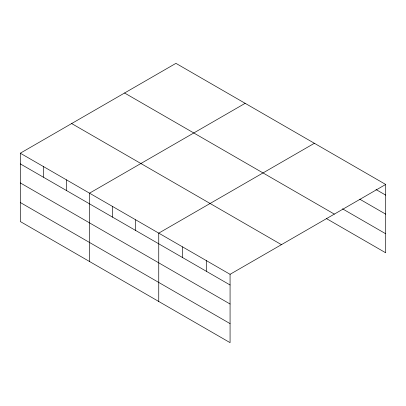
<?xml version="1.0" encoding="UTF-8"?>
<svg xmlns="http://www.w3.org/2000/svg" width="406" height="406" viewBox="0 0 406 406"><rect width="100%" height="100%" fill="white"/><g stroke="black" fill="none" stroke-linecap="round" stroke-linejoin="round"><path stroke-width="0.61" d="M20.3 153.204L230.07 274.314L230.07 342.649L20.3 221.539L20.3 153.204L175.93 63.351L385.7 184.461L385.7 252.796L326.267 218.484M245.153 103.317L89.523 193.17L89.523 261.505M314.376 143.282L158.746 233.135L158.746 301.47M230.07 274.314L385.7 184.461M375.976 189.511L385.7 195.129M359.767 199.184L385.7 214.16M342.476 208.811L385.7 233.765M124.571 93.004L334.341 214.114M71.659 123.551L281.429 244.661M20.3 163.872L230.07 284.982M20.3 182.903L230.07 304.013M20.3 202.508L230.07 323.618M206.299 260.586L206.299 271.254M182.522 246.863L182.522 257.526M135.675 219.813L135.675 230.481M112.599 206.492L112.599 217.159M66.447 179.848L66.447 190.515M43.376 166.526L43.376 177.194"/></g></svg>
